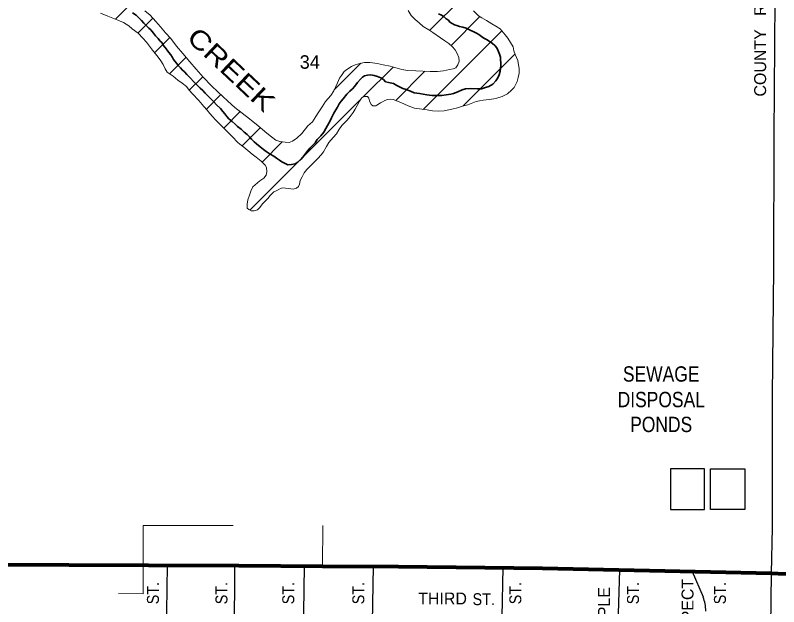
# Model space of a CAD drawing. Extents: x 467 to 471.45, y 2649.76 to 2653.71.
# Drawn here: x 468.626 to 469.474, y 2651.974 to 2652.632 of the extents above; entities that cross this region are included whole.
import ezdxf
from ezdxf.enums import TextEntityAlignment as Align

# ---------------------------------------------------------------- set-up
doc = ezdxf.new("R2010")
doc.units = 0
doc.header["$LTSCALE"] = 0.0068
doc.linetypes.add('LONG_DASHED', pattern=[7.5, 6, -1.5])
doc.linetypes.add('MEDIUM_DASHED', pattern=[4.5, 3, -1.5])
for name, color, linetype, lineweight in [('12', 7, 'Continuous', 80), ('14', 7, 'Continuous', 25), ('15', 7, 'MEDIUM_DASHED', 13), ('25', 7, 'Continuous', 13), ('4', 7, 'LONG_DASHED', 13)]:
    doc.layers.add(name, color=color, linetype=linetype, lineweight=lineweight)
for name, color, linetype in [('29', 7, 'Continuous'), ('45', 7, 'Continuous'), ('49', 7, 'Continuous')]:
    doc.layers.add(name, color=color, linetype=linetype)

msp = doc.modelspace()

# ---------------------------------------------------------------- linework, layer by layer
at = {"layer": '12'}
for points in [[(467.043939, 2652.025947), (467.135795, 2652.024811), (467.219886, 2652.024811), (467.316856, 2652.024621), (467.407197, 2652.024053), (467.507197, 2652.023864), (467.650947, 2652.024053), (467.779167, 2652.023674), (467.951515, 2652.023864), (468.05625, 2652.023674), (468.203409, 2652.022917), (468.321023, 2652.022348), (468.420644, 2652.021591), (468.59678, 2652.020833), (468.773674, 2652.020076), (468.874053, 2652.019886), (468.967045, 2652.019129)], [(468.967045, 2652.019129), (469.051515, 2652.018561), (469.211553, 2652.017045), (469.330303, 2652.014205), (469.465909, 2652.011174)], [(469.465909, 2652.011174), (469.473106, 2652.010985), (469.594508, 2652.006061), (469.680492, 2652.000758), (469.751705, 2651.995644), (469.791098, 2651.991288), (469.838636, 2651.988447), (469.897348, 2651.985985), (470.025568, 2651.979167), (470.067803, 2651.977273), (470.144697, 2651.977841), (470.222348, 2651.979545), (470.315152, 2651.982197), (470.409659, 2651.985227), (470.470644, 2651.986364), (470.575947, 2651.985985), (470.687879, 2651.985795), (470.772917, 2651.985606), (470.831818, 2651.985795)]]:
    msp.add_lwpolyline(points, dxfattribs=at)
at = {"layer": '14'}
for p, q in [((469.294508, 2651.914205), (469.297348, 2652.014962)), ((469.377841, 2652.013068), (469.389773, 2651.984848))]:
    msp.add_line(p, q, dxfattribs=at)
for points in [[(469.465909, 2652.011174), (469.466856, 2652.061553), (469.467045, 2652.209091), (469.468561, 2652.349621), (469.468939, 2652.498106), (469.469886, 2652.649621), (469.470455, 2652.795455), (469.471212, 2652.939583), (469.472538, 2653.080871), (469.473295, 2653.22803), (469.474242, 2653.368371), (469.475, 2653.514015), (469.475568, 2653.65947)], [(468.794318, 2652.020076), (468.793561, 2651.968182), (468.792614, 2651.893371), (468.792235, 2651.825189)], [(468.869318, 2652.019886), (468.869129, 2651.996591), (468.868182, 2651.901705), (468.867235, 2651.827652), (468.866477, 2651.735038)], [(468.946591, 2652.019318), (468.945455, 2651.941098), (468.944129, 2651.873106), (468.943371, 2651.816856)], [(469.023106, 2652.01875), (469.02197, 2651.936174), (469.021023, 2651.852652), (469.019886, 2651.716667)], [(469.167424, 2652.017424), (469.166098, 2651.962879), (469.165341, 2651.876326), (469.164962, 2651.772727), (469.164205, 2651.713636), (469.163826, 2651.682386)], [(469.463447, 2651.835038), (469.464583, 2651.922159), (469.465909, 2652.011174)]]:
    msp.add_lwpolyline(points, dxfattribs=at)
msp.add_arc((469.354886, 2651.970045), 0.037879, 358.73899, 22.88664, dxfattribs=at)
at = {"layer": '15'}
msp.add_line((469.465909, 2652.011174), (470.464205, 2652.008333), dxfattribs=at)
at = {"layer": '25'}
for p, q in [((469.085985, 2652.614583), (469.239394, 2652.767803)), ((468.737121, 2652.627273), (468.75625, 2652.646402)), ((469.109848, 2652.598106), (469.141856, 2652.630114)), ((468.761742, 2652.611742), (468.778409, 2652.628409)), ((469.078788, 2652.526894), (469.166288, 2652.614394)), ((468.780303, 2652.589962), (468.797348, 2652.607008)), ((469.122727, 2652.530682), (469.180871, 2652.588636)), ((468.79697, 2652.566667), (468.81553, 2652.585038)), ((468.980114, 2652.548864), (469.00947, 2652.57822)), ((469.012689, 2652.541288), (469.045644, 2652.574053)), ((468.818939, 2652.548295), (468.833902, 2652.563258)), ((469.048485, 2652.536742), (469.080871, 2652.569318)), ((468.838068, 2652.527273), (468.854167, 2652.543371)), ((468.886364, 2652.414962), (469.008523, 2652.537121)), ((468.857197, 2652.50625), (468.875568, 2652.524621)), ((468.877652, 2652.486553), (468.897917, 2652.506629)), ((468.899811, 2652.468371), (468.922159, 2652.490909))]:
    msp.add_line(p, q, dxfattribs=at)
for points in [[(468.889773, 2652.440909), (468.897348, 2652.447348), (468.901705, 2652.450379), (468.904356, 2652.453977), (468.905303, 2652.457576), (468.904735, 2652.462311), (468.90322, 2652.464962), (468.898864, 2652.469318), (468.893182, 2652.473674), (468.889015, 2652.477083), (468.884091, 2652.48125), (468.879735, 2652.484848), (468.875189, 2652.488258), (468.872538, 2652.490341), (468.867045, 2652.496402), (468.863258, 2652.500189), (468.858902, 2652.504735), (468.855492, 2652.507955), (468.850947, 2652.512311), (468.848106, 2652.515341), (468.844886, 2652.518939), (468.841667, 2652.522538), (468.839015, 2652.526136), (468.835227, 2652.530303), (468.829545, 2652.536932), (468.822538, 2652.544318), (468.818939, 2652.548485), (468.81572, 2652.552273), (468.811174, 2652.55625), (468.806439, 2652.55928), (468.800947, 2652.563826), (468.794508, 2652.568371), (468.792045, 2652.572159), (468.789962, 2652.576894), (468.787311, 2652.580871), (468.78447, 2652.584848), (468.77822, 2652.592803), (468.774811, 2652.597348), (468.771402, 2652.601705), (468.767424, 2652.60625), (468.762121, 2652.611553), (468.755682, 2652.616477), (468.751705, 2652.619886), (468.745833, 2652.623485), (468.739583, 2652.626136), (468.728598, 2652.630492), (468.720265, 2652.633902)], [(468.769508, 2652.636553), (468.775379, 2652.631629), (468.782008, 2652.624811), (468.787121, 2652.618939), (468.792614, 2652.612121), (468.798674, 2652.605682), (468.804735, 2652.597348), (468.811932, 2652.589205), (468.819697, 2652.579735), (468.826705, 2652.571591), (468.83428, 2652.562689), (468.843561, 2652.55322), (468.850568, 2652.546591), (468.861742, 2652.536174), (468.869697, 2652.529167), (468.877652, 2652.522917), (468.885985, 2652.516288), (468.895455, 2652.508523), (468.905303, 2652.500568), (468.910227, 2652.496402), (468.915152, 2652.492803), (468.919697, 2652.491288), (468.925379, 2652.490341), (468.929924, 2652.490152), (468.933523, 2652.491667), (468.938636, 2652.495076), (468.944129, 2652.500189), (468.950758, 2652.508523), (468.956061, 2652.513258), (468.959659, 2652.518939), (468.962311, 2652.523295), (468.966667, 2652.529735), (468.970455, 2652.535795), (468.976326, 2652.542235), (468.979735, 2652.547727), (468.981818, 2652.552273), (468.983712, 2652.556439), (468.985795, 2652.561553), (468.988258, 2652.564773), (468.990909, 2652.568939), (468.993939, 2652.571402), (468.999053, 2652.574621), (469.00322, 2652.576326), (469.008333, 2652.577841), (469.013826, 2652.579167), (469.020076, 2652.579167), (469.027841, 2652.577841), (469.03428, 2652.576326), (469.042045, 2652.575), (469.055303, 2652.571402), (469.061364, 2652.570076), (469.070833, 2652.569697), (469.086742, 2652.568939), (469.094886, 2652.568939), (469.101326, 2652.569697), (469.107955, 2652.571212), (469.112311, 2652.57197), (469.114962, 2652.573295), (469.117235, 2652.576515), (469.11875, 2652.580682), (469.118561, 2652.584659), (469.116667, 2652.589205), (469.114394, 2652.593182), (469.111174, 2652.59697), (469.107197, 2652.600189), (469.10303, 2652.60322), (469.098106, 2652.606629), (469.089583, 2652.612311), (469.085038, 2652.615341), (469.078977, 2652.619129), (469.074242, 2652.623106), (469.069886, 2652.626894), (469.06553, 2652.631439), (469.062121, 2652.636742)], [(469.134659, 2652.636553), (469.140341, 2652.630871), (469.144129, 2652.628788), (469.149053, 2652.625947), (469.155114, 2652.622159), (469.159659, 2652.619508)], [(469.159659, 2652.619508), (469.164205, 2652.616667), (469.170076, 2652.609848), (469.172727, 2652.60625), (469.175758, 2652.601515), (469.178788, 2652.596402), (469.179545, 2652.592235), (469.180871, 2652.588068), (469.183902, 2652.58125), (469.185417, 2652.572159), (469.185417, 2652.567235), (469.18447, 2652.5625), (469.183144, 2652.557955), (469.181439, 2652.554356), (469.179924, 2652.551326), (469.176894, 2652.548485), (469.172348, 2652.544318), (469.166477, 2652.541288), (469.160795, 2652.539394), (469.157197, 2652.538636), (469.152273, 2652.538068), (469.145455, 2652.537121), (469.141288, 2652.536553), (469.137879, 2652.535795), (469.134091, 2652.53428), (469.128598, 2652.532008), (469.123485, 2652.530871), (469.117045, 2652.528788), (469.110606, 2652.527273), (469.102083, 2652.525189), (469.095644, 2652.524811), (469.089205, 2652.525189), (469.083144, 2652.526326), (469.077462, 2652.527083), (469.069318, 2652.528409), (469.062121, 2652.531061), (469.054167, 2652.53447), (469.045455, 2652.538068), (469.042803, 2652.538258), (469.039205, 2652.538068), (469.036364, 2652.536932), (469.033523, 2652.535227), (469.03125, 2652.534091), (469.027273, 2652.531629), (469.026326, 2652.531061), (469.022917, 2652.531061), (469.021212, 2652.532576), (469.019129, 2652.536553), (469.018561, 2652.539583), (469.017045, 2652.541288), (469.015152, 2652.541288), (469.0125, 2652.541288), (469.010227, 2652.539394), (469.007955, 2652.536174), (469.005492, 2652.531439), (469.003409, 2652.527273), (469.001136, 2652.523674), (468.997917, 2652.519129), (468.994318, 2652.514962), (468.992045, 2652.512879), (468.988636, 2652.509091), (468.985227, 2652.504167), (468.982386, 2652.499811), (468.978977, 2652.495833), (468.974053, 2652.490152), (468.971591, 2652.485795), (468.968182, 2652.479924), (468.96553, 2652.476326), (468.961742, 2652.472348), (468.95625, 2652.466856), (468.952841, 2652.463636), (468.949432, 2652.460227), (468.94678, 2652.456439), (468.944318, 2652.452083), (468.942235, 2652.447727), (468.941288, 2652.44375), (468.940152, 2652.441098), (468.938068, 2652.439394), (468.93447, 2652.438447), (468.929167, 2652.438826), (468.922727, 2652.439773), (468.920265, 2652.438826), (468.917614, 2652.437689), (468.91553, 2652.436553), (468.912879, 2652.435227), (468.908333, 2652.430682), (468.906629, 2652.428409), (468.903788, 2652.425379), (468.900189, 2652.42197), (468.897538, 2652.417992), (468.894886, 2652.415152), (468.891098, 2652.414015), (468.887689, 2652.414205), (468.885227, 2652.41553), (468.883333, 2652.417235), (468.883333, 2652.421591), (468.884091, 2652.426515), (468.885795, 2652.431629), (468.8875, 2652.436174), (468.889773, 2652.440909)]]:
    msp.add_lwpolyline(points, dxfattribs=at)
at = {"layer": '25', "lineweight": 35}
for points in [[(468.80303, 2652.580682), (468.801326, 2652.582576), (468.800189, 2652.584659), (468.798674, 2652.5875), (468.796402, 2652.590341), (468.794318, 2652.592803), (468.792045, 2652.595833), (468.790152, 2652.598485), (468.788826, 2652.600947), (468.786364, 2652.60322), (468.78428, 2652.605871), (468.781629, 2652.608902), (468.779167, 2652.611742), (468.776136, 2652.61553), (468.774053, 2652.617235), (468.771402, 2652.619697), (468.768561, 2652.622727), (468.765909, 2652.625758), (468.763068, 2652.628788), (468.760038, 2652.631629), (468.755871, 2652.63447)], [(469.096023, 2652.633333), (469.099242, 2652.631629), (469.102083, 2652.629924), (469.104545, 2652.627652), (469.106818, 2652.626136), (469.108523, 2652.624053), (469.110985, 2652.622538), (469.113636, 2652.621023), (469.116288, 2652.620076), (469.119318, 2652.619129), (469.122727, 2652.618561), (469.126705, 2652.617235), (469.131061, 2652.615152), (469.135038, 2652.613258), (469.138068, 2652.611742), (469.14053, 2652.610417), (469.143561, 2652.608144), (469.146402, 2652.60625), (469.149242, 2652.604545), (469.152273, 2652.602652), (469.155682, 2652.600189), (469.158523, 2652.597917), (469.160795, 2652.595265), (469.162311, 2652.592045), (469.163636, 2652.588447), (469.164583, 2652.585038), (469.164962, 2652.575758), (469.164394, 2652.569508), (469.163447, 2652.565341), (469.161932, 2652.562121), (469.15947, 2652.558712), (469.15625, 2652.555114), (469.151705, 2652.552462), (469.147917, 2652.551136), (469.143561, 2652.55), (469.139205, 2652.549811)], [(469.139205, 2652.549811), (469.13125, 2652.550189), (469.125947, 2652.549811), (469.122159, 2652.548674), (469.117424, 2652.546591), (469.1125, 2652.544508), (469.10947, 2652.54375), (469.104356, 2652.542992), (469.099621, 2652.542424), (469.094508, 2652.542235), (469.089015, 2652.542424), (469.082955, 2652.542992), (469.074621, 2652.544508), (469.068939, 2652.545455), (469.064773, 2652.547159), (469.059848, 2652.549053), (469.056061, 2652.550189), (469.05322, 2652.551515), (469.049621, 2652.553409), (469.046023, 2652.555682), (469.040341, 2652.557008), (469.037121, 2652.557765), (469.034659, 2652.560038), (469.031818, 2652.561932), (469.02803, 2652.563447), (469.024432, 2652.564773), (469.020833, 2652.565341), (469.017045, 2652.565152), (469.013826, 2652.564394), (469.011364, 2652.562689), (469.009091, 2652.560606), (469.005871, 2652.557008), (469.002841, 2652.552652), (469.000379, 2652.55), (468.997538, 2652.547159), (468.994129, 2652.54375), (468.989773, 2652.538826), (468.987879, 2652.536174), (468.985417, 2652.533144), (468.983523, 2652.529545), (468.981629, 2652.526515), (468.979545, 2652.522727), (468.976894, 2652.517614), (468.975, 2652.513636), (468.972538, 2652.509091), (468.970644, 2652.505871), (468.968371, 2652.501705), (468.965152, 2652.497538), (468.960985, 2652.493561), (468.958902, 2652.489962), (468.956439, 2652.487311), (468.95303, 2652.483902), (468.949432, 2652.479735), (468.946591, 2652.475758), (468.943371, 2652.47178), (468.939583, 2652.468182), (468.936553, 2652.466288), (468.932576, 2652.46572), (468.928598, 2652.465341), (468.925379, 2652.466667), (468.92197, 2652.46875), (468.919129, 2652.470455), (468.91572, 2652.472727), (468.912879, 2652.474811), (468.908902, 2652.477083), (468.904545, 2652.480114), (468.901515, 2652.482197), (468.897727, 2652.485417), (468.89375, 2652.488636), (468.891098, 2652.490909), (468.888258, 2652.49375), (468.885985, 2652.496402), (468.883144, 2652.498864), (468.879924, 2652.501705), (468.876515, 2652.505114), (468.872538, 2652.507955), (468.870076, 2652.510417), (468.866477, 2652.513447), (468.863068, 2652.516477), (468.860606, 2652.518939), (468.858333, 2652.52197), (468.85625, 2652.524621), (468.853788, 2652.527841), (468.849242, 2652.532008), (468.846212, 2652.535417), (468.84375, 2652.538068), (468.84072, 2652.540909), (468.836742, 2652.545076), (468.834091, 2652.547917), (468.83125, 2652.550379), (468.82803, 2652.553409), (468.824242, 2652.557386), (468.819697, 2652.5625), (468.816288, 2652.565909), (468.813636, 2652.568561), (468.810985, 2652.570833), (468.80928, 2652.573106), (468.807008, 2652.575568), (468.804924, 2652.57822), (468.80303, 2652.580682)]]:
    msp.add_lwpolyline(points, dxfattribs=at)
at = {"layer": '25', "lineweight": 25}
for points in [[(469.353788, 2652.082008), (469.391288, 2652.082008), (469.391288, 2652.127462), (469.353788, 2652.127462)], [(469.436174, 2652.082008), (469.398106, 2652.082008), (469.398106, 2652.127462), (469.436174, 2652.127462)]]:
    msp.add_lwpolyline(points, close=True, dxfattribs=at)
at = {"layer": '4'}
for points in [[(469.463447, 2651.835038), (469.432576, 2651.824811), (469.397538, 2651.813258), (469.371023, 2651.805871), (469.344508, 2651.800189), (469.313068, 2651.794508), (469.283712, 2651.790909), (469.242235, 2651.786932), (469.211174, 2651.785227), (469.211174, 2651.713636), (469.164205, 2651.713636), (469.163826, 2651.682386), (468.949432, 2651.682386), (468.949432, 2651.710985), (468.848674, 2651.711174), (468.749242, 2651.711364), (468.749053, 2651.805682), (468.74053, 2651.805682), (468.74053, 2651.988636), (468.767614, 2651.988447), (468.767614, 2652.064394), (468.967235, 2652.064394), (468.967045, 2652.019129)], [(468.967045, 2652.019129), (469.051515, 2652.018561), (469.211553, 2652.017045), (469.330303, 2652.014205), (469.465909, 2652.011174)], [(469.465909, 2652.011174), (469.464583, 2651.922159), (469.463447, 2651.835038)]]:
    msp.add_lwpolyline(points, dxfattribs=at)

# ---------------------------------------------------------------- texts
at = {"layer": '25', "width": 0.85}
for s, p in [('SEWAGE', (469.343277, 2652.224242)), ('DISPOSAL', (469.343371, 2652.195833)), ('PONDS', (469.343277, 2652.168182))]:
    msp.add_text(s, height=0.01705, dxfattribs=at).set_placement(p, align=Align.CENTER)
at = {"layer": '29', "width": 1.25}
msp.add_text('CREEK', height=0.02083, rotation=316.717, dxfattribs=at).set_placement((468.858483, 2652.563969), align=Align.CENTER)
at = {"layer": '45'}
msp.add_text('34', height=0.01496, dxfattribs=at).set_placement((468.952841, 2652.572159), align=Align.CENTER)
at = {"layer": '49'}
for s, p in [('COUNTY   ROAD   "Z"', (469.459848, 2652.630777)), ('PROSPECT', (469.379167, 2651.95625)), ('MAPLE', (469.286364, 2651.96572))]:
    msp.add_text(s, height=0.01326, rotation=90, dxfattribs=at).set_placement(p, align=Align.CENTER)
at = {"layer": '49', "width": 0.9}
for p in [(468.785227, 2651.98911), (468.861364, 2651.98911), (468.935606, 2651.98911), (469.013447, 2651.98911), (469.187879, 2651.98911), (469.318561, 2651.98911), (469.415152, 2651.98911)]:
    msp.add_text('ST.', height=0.01326, rotation=90, dxfattribs=at).set_placement(p, align=Align.CENTER)
at = {"layer": '49'}
msp.add_text('THIRD', height=0.01326, dxfattribs=at).set_placement((469.100379, 2651.976515), align=Align.CENTER)
at = {"layer": '49', "width": 0.9}
msp.add_text('ST.', height=0.01326, dxfattribs=at).set_placement((469.146117, 2651.975758), align=Align.CENTER)

doc.saveas('drawing.dxf')
